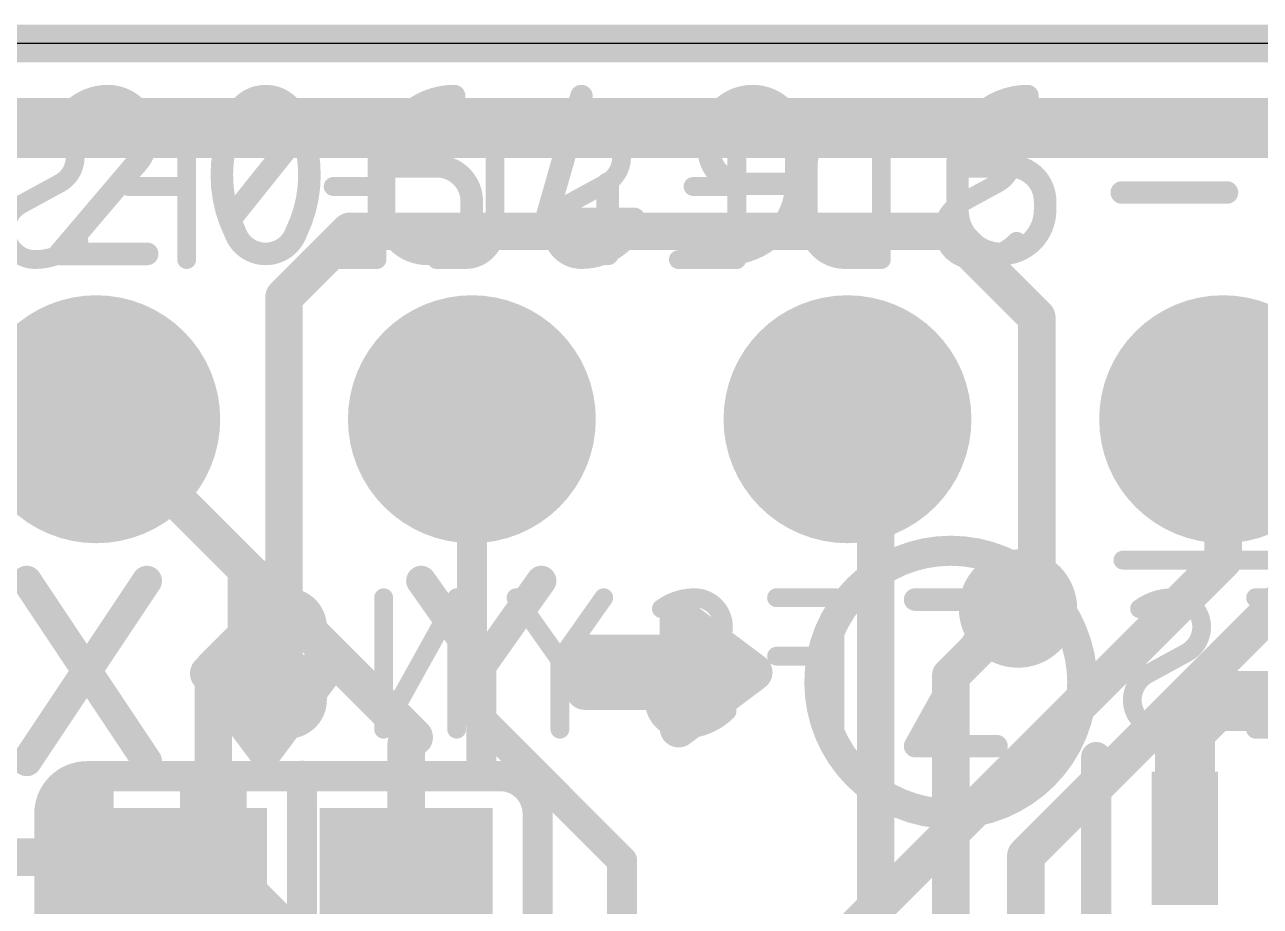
# Model space of a CAD drawing. Extents: x -0.1 to 25.5, y -0.1 to 17.9.
# Drawn here: x 8.41 to 16.76, y 11.95 to 17.91 of the extents above; entities that cross this region are included whole.
import ezdxf

# ---------------------------------------------------------------- set-up
doc = ezdxf.new("R2010")
doc.units = 0
for name, color, linetype in [('1', 12, 'CONTINUOUS'), ('16', 5, 'CONTINUOUS'), ('17', 110, 'CONTINUOUS'), ('18', 110, 'CONTINUOUS'), ('20', 31, 'CONTINUOUS'), ('21', 40, 'CONTINUOUS'), ('22', 6, 'CONTINUOUS')]:
    doc.layers.add(name, color=color, linetype=linetype)

# ---------------------------------------------------------------- blocks, each defined once
blk = doc.blocks.new('ROUNDP')
at = {"const_width": 0.5}
blk.add_lwpolyline([(0, -0.25, 1), (0, 0.25, 1), (0, -0.25)], format="xyb", dxfattribs=at)
blk = doc.blocks.new('RECT')
blk.add_solid([(-0.5, -0.5), (0.5, -0.5), (-0.5, 0.5), (0.5, 0.5)])
blk = doc.blocks.new('ROUNDV')
at = {"const_width": 0.5}
blk.add_lwpolyline([(0, -0.25, 1), (0, 0.25, 1), (0, -0.25)], format="xyb", dxfattribs=at)

msp = doc.modelspace()

# ---------------------------------------------------------------- linework, layer by layer
at = {"layer": '1'}
for points, const_width in [([(0, 17.78), (25.4, 17.78)], 0.254), ([(10.16, 16.0655), (10.6045, 16.51)], 0.254), ([(14.6685, 16.51), (10.6045, 16.51)], 0.254), ([(15.2499, 15.9286), (14.6685, 16.51)], 0.254), ([(10.16, 14.0335), (10.16, 16.0655)], 0.254), ([(15.2499, 15.9286), (15.2499, 14.0871)], 0.254), ([(11.43, 13.2715), (11.43, 15.24)], 0.2032), ([(16.51, 14.2875), (16.51, 15.24)], 0.254), ([(16.51, 14.2875), (13.7795, 11.557)], 0.254), ([(15.1229, 13.9601), (15.2499, 14.0871)], 0.254), ([(9.682, 13.5555), (10.16, 14.0335)], 0.254), ([(9.682, 12.28), (9.682, 13.5555)], 0.254), ([(16.4419, 13.335), (16.2514, 13.1445)], 0.4064), ([(17.526, 13.335), (16.4419, 13.335)], 0.4064), ([(12.446, 12.2555), (11.43, 13.2715)], 0.2032), ([(16.2514, 12.407), (16.2514, 13.1445)], 0.4064), ([(8.782, 12.28), (7.982, 12.28)], 0.254), ([(8.782, 10.58), (8.782, 12.28)], 0.254), ([(10.9765, 10.9855), (9.682, 12.28)], 0.254), ([(12.446, 10.2459), (12.446, 12.2555)], 0.2032)]:
    msp.add_lwpolyline(points, dxfattribs=dict(at, const_width=const_width))
for points, const_width in [([(10.6045, 16.5735, 1), (10.6045, 16.4465)], 0.127), ([(10.6494, 16.4651, 1), (10.5596, 16.5549)], 0.127), ([(14.7134, 16.5549, 1), (14.6236, 16.4651)], 0.127), ([(14.6685, 16.4465, 1), (14.6685, 16.5735)], 0.127), ([(10.2235, 16.0655, 1), (10.0965, 16.0655)], 0.127), ([(10.1151, 16.1104, 1), (10.2049, 16.0206)], 0.127), ([(15.3134, 15.9286, 1), (15.1864, 15.9286)], 0.127), ([(15.205, 15.8837, 1), (15.2948, 15.9735)], 0.127), ([(11.4808, 15.24, 1), (11.3792, 15.24)], 0.1016), ([(16.5735, 15.24, 1), (16.4465, 15.24)], 0.127), ([(16.5549, 14.2426, 1), (16.4651, 14.3324)], 0.127), ([(16.4465, 14.2875, 1), (16.5735, 14.2875)], 0.127), ([(15.2948, 14.0422, 1), (15.205, 14.132)], 0.127), ([(10.2049, 13.9886, 1), (10.1151, 14.0784)], 0.127), ([(15.1864, 14.0871, 1), (15.3134, 14.0871)], 0.127), ([(10.0965, 14.0335, 1), (10.2235, 14.0335)], 0.127), ([(15.078, 14.005, 1), (15.1678, 13.9152)], 0.127), ([(9.7455, 13.5555, 1), (9.6185, 13.5555)], 0.127), ([(9.6371, 13.6004, 1), (9.7269, 13.5106)], 0.127), ([(16.4419, 13.4366, 1), (16.4419, 13.2334)], 0.2032), ([(16.5137, 13.2632, 1), (16.3701, 13.4068)], 0.2032), ([(11.4659, 13.3074, 1), (11.3941, 13.2356)], 0.1016), ([(11.3792, 13.2715, 1), (11.4808, 13.2715)], 0.1016), ([(16.353, 13.1445, 1), (16.1498, 13.1445)], 0.2032), ([(16.1796, 13.2163, 1), (16.3232, 13.0727)], 0.2032), ([(16.1498, 12.407, 1), (16.353, 12.407)], 0.2032), ([(8.8455, 12.28, 1), (8.7185, 12.28)], 0.127), ([(8.782, 12.2165, 1), (8.782, 12.3435)], 0.127), ([(9.7269, 12.3249, 1), (9.6371, 12.2351)], 0.127), ([(9.6185, 12.28, 1), (9.7455, 12.28)], 0.127), ([(12.4968, 12.2555, 1), (12.3952, 12.2555)], 0.1016), ([(12.4101, 12.2196, 1), (12.4819, 12.2914)], 0.1016)]:
    msp.add_lwpolyline(points, format="xyb", dxfattribs=dict(at, const_width=const_width))
at = {"layer": '16'}
for points, const_width in [([(0, 17.78), (25.4, 17.78)], 0.254), ([(5.9817, 17.2085), (19.3675, 17.2085)], 0.4064), ([(11.0399, 13.0901), (8.89, 15.24)], 0.254), ([(14.1605, 15.0495), (13.97, 15.24)], 0.254), ([(15.1765, 12.2901), (18.1265, 15.24)], 0.254), ([(14.1605, 15.0495), (14.1605, 8.3185)], 0.254), ([(14.6685, 13.5057), (15.1229, 13.9601)], 0.254), ([(14.6685, 8.8349), (14.6685, 13.5057)], 0.254), ([(11.0399, 13.0901), (10.9855, 13.0406)], 0.254), ([(10.9855, 11.811), (10.9855, 13.0406)], 0.254), ([(15.1765, 9.045), (15.1765, 12.2901)], 0.254)]:
    msp.add_lwpolyline(points, dxfattribs=dict(at, const_width=const_width))
at = {"layer": '16', "const_width": 0.127}
for points in [[(8.9349, 15.2849, 1), (8.8451, 15.1951)], [(14.0149, 15.2849, 1), (13.9251, 15.1951)], [(14.224, 15.0495, 1), (14.097, 15.0495)], [(14.1156, 15.0046, 1), (14.2054, 15.0944)], [(15.1678, 13.9152, 1), (15.078, 14.005)], [(14.732, 13.5057, 1), (14.605, 13.5057)], [(14.6236, 13.5506, 1), (14.7134, 13.4608)], [(11.0826, 13.0431, 1), (10.9972, 13.1371)], [(11.049, 13.0406, 1), (10.922, 13.0406)], [(10.9428, 13.0876, 1), (11.0282, 12.9936)], [(10.995, 13.0452, 1), (11.0848, 13.135)], [(15.24, 12.2901, 1), (15.113, 12.2901)], [(15.1316, 12.335, 1), (15.2214, 12.2451)]]:
    msp.add_lwpolyline(points, format="xyb", dxfattribs=at)
at = {"layer": '20'}
msp.add_line((22.86, 17.78), (2.54, 17.78), dxfattribs=at)
at = {"layer": '21'}
for points, const_width in [([(8.9679, 17.4244, 0.3252), (8.6419, 17.1873)], 0.1524), ([(9.2346, 17.1577, 0.4142), (8.9679, 17.4244)], 0.1524), ([(8.9679, 17.4625, 1), (8.9679, 17.3863)], 0.0762), ([(8.9679, 17.3863, 1), (8.9679, 17.4625)], 0.0762), ([(10.0355, 17.4244, 0.3205), (9.8281, 17.2762)], 0.1524), ([(10.2429, 17.2762, 0.3205), (10.0355, 17.4244)], 0.1524), ([(10.0355, 17.4625, 1), (10.0355, 17.3863)], 0.0762), ([(10.0355, 17.3863, 1), (10.0355, 17.4625)], 0.0762), ([(11.3106, 17.4244, 0.4142), (10.8365, 16.9503)], 0.1524), ([(11.3106, 17.3863, 1), (11.3106, 17.4625)], 0.0762), ([(12.2074, 17.4139, 1), (12.1342, 17.4349)], 0.0762), ([(13.6237, 17.1281, 1), (13.031, 17.1281)], 0.1524), ([(15.1876, 17.4244, 0.4142), (14.7135, 16.9503)], 0.1524), ([(15.1876, 17.3863, 1), (15.1876, 17.4625)], 0.0762), ([(9.8281, 17.2762, 0.1139), (9.7392, 16.891)], 0.1524), ([(9.792, 17.2886, 1), (9.8641, 17.2639)], 0.0762), ([(9.8623, 17.2595, 1), (9.7938, 17.2929)], 0.0762), ([(10.3318, 16.891, 0.1139), (10.2429, 17.2762)], 0.1524), ([(10.2772, 17.2929, 1), (10.2087, 17.2595)], 0.0762), ([(10.2069, 17.2639, 1), (10.279, 17.2886)], 0.0762), ([(8.6057, 17.1991, 1), (8.6781, 17.1756)], 0.0762), ([(9.1457, 16.9503, 0.2053), (9.2346, 17.1577)], 0.1524), ([(9.2727, 17.1577, 1), (9.1965, 17.1577)], 0.0762), ([(10.3023, 17.1635, 1), (10.2428, 17.2111)], 0.0762), ([(9.1965, 17.1577, 1), (9.2727, 17.1577)], 0.0762), ([(13.0691, 17.1281, 1), (12.9929, 17.1281)], 0.0762), ([(12.9929, 17.1281, 1), (13.0691, 17.1281)], 0.0762), ([(13.031, 17.0688, 0.4142), (13.2681, 16.8317)], 0.1524), ([(13.0691, 17.0688, 1), (12.9929, 17.0688)], 0.0762), ([(13.6618, 17.1281, 1), (13.5856, 17.1281)], 0.0762), ([(13.5856, 17.1281, 1), (13.6618, 17.1281)], 0.0762), ([(12.9929, 17.0688, 1), (13.0691, 17.0688)], 0.0762), ([(9.1194, 16.9779, 1), (9.1719, 16.9227)], 0.0762), ([(9.1747, 16.9256, 1), (9.1166, 16.9749)], 0.0762), ([(9.7392, 16.891, 0.1139), (9.8281, 16.5058)], 0.1524), ([(9.7773, 16.891, 1), (9.7011, 16.891)], 0.0762), ([(10.2429, 16.5058, 0.1139), (10.3318, 16.891)], 0.1524), ([(10.3699, 16.891, 1), (10.2937, 16.891)], 0.0762), ([(10.8365, 16.9884, 1), (10.8365, 16.9122)], 0.0762), ([(10.8746, 16.9503, 1), (10.7984, 16.9503)], 0.0762), ([(10.7984, 16.9503, 1), (10.8746, 16.9503)], 0.0762), ([(11.4291, 16.7132, 0.4142), (11.1921, 16.9503)], 0.1524), ([(11.1921, 16.9884, 1), (11.1921, 16.9122)], 0.0762), ([(11.1921, 16.9122, 1), (11.1921, 16.9884)], 0.0762), ([(14.7135, 16.9884, 1), (14.7135, 16.9122)], 0.0762), ([(14.7516, 16.9503, 1), (14.6754, 16.9503)], 0.0762), ([(14.6754, 16.9503, 1), (14.7516, 16.9503)], 0.0762), ([(15.3062, 16.7132, 0.4142), (15.0691, 16.9503)], 0.1524), ([(15.0691, 16.9884, 1), (15.0691, 16.9122)], 0.0762), ([(15.0691, 16.9122, 1), (15.0691, 16.9884)], 0.0762), ([(9.7011, 16.891, 1), (9.7773, 16.891)], 0.0762), ([(10.2937, 16.891, 1), (10.3699, 16.891)], 0.0762), ([(12.3867, 16.8317, 1), (12.3105, 16.8317)], 0.0762), ([(13.1495, 16.3576, 0.4142), (13.6237, 16.8317)], 0.1524), ([(13.2681, 16.8698, 1), (13.2681, 16.7936)], 0.0762), ([(13.2681, 16.7936, 1), (13.2681, 16.8698)], 0.0762), ([(13.6618, 16.8317, 1), (13.5856, 16.8317)], 0.0762), ([(13.6237, 16.7936, 1), (13.6237, 16.8698)], 0.0762), ([(13.5856, 16.8317, 1), (13.6618, 16.8317)], 0.0762), ([(15.8247, 16.8106, 1), (15.8247, 16.7344)], 0.0762), ([(16.5359, 16.7344, 1), (16.5359, 16.8106)], 0.0762), ([(10.8365, 16.6539, 1), (11.4291, 16.6539)], 0.1524), ([(10.8746, 16.6539, 1), (10.7984, 16.6539)], 0.0762), ([(11.4672, 16.7132, 1), (11.391, 16.7132)], 0.0762), ([(11.391, 16.7132, 1), (11.4672, 16.7132)], 0.0762), ([(11.4672, 16.6539, 1), (11.391, 16.6539)], 0.0762), ([(14.7135, 16.6539, 1), (15.3062, 16.6539)], 0.1524), ([(14.7516, 16.6539, 1), (14.6754, 16.6539)], 0.0762), ([(15.3443, 16.7132, 1), (15.2681, 16.7132)], 0.0762), ([(15.2681, 16.7132, 1), (15.3443, 16.7132)], 0.0762), ([(15.3443, 16.6539, 1), (15.2681, 16.6539)], 0.0762), ([(9.7687, 16.6185, 1), (9.8282, 16.5709)], 0.0762), ([(10.7984, 16.6539, 1), (10.8746, 16.6539)], 0.0762), ([(11.391, 16.6539, 1), (11.4672, 16.6539)], 0.0762), ([(11.9337, 16.6328, 1), (11.9337, 16.5566)], 0.0762), ([(11.8971, 16.6051, 1), (11.9704, 16.5842)], 0.0762), ([(12.5264, 16.5566, 1), (12.5264, 16.6328)], 0.0762), ([(14.6754, 16.6539, 1), (14.7516, 16.6539)], 0.0762), ([(15.2681, 16.6539, 1), (15.3443, 16.6539)], 0.0762), ([(9.8641, 16.5181, 1), (9.792, 16.4934)], 0.0762), ([(9.8281, 16.5058, 0.3205), (10.0355, 16.3576)], 0.1524), ([(9.7938, 16.4891, 1), (9.8623, 16.5225)], 0.0762), ([(10.0355, 16.3576, 0.3205), (10.2429, 16.5058)], 0.1524), ([(10.2087, 16.5225, 1), (10.2772, 16.4891)], 0.0762), ([(10.279, 16.4934, 1), (10.2069, 16.5181)], 0.0762), ([(8.6419, 16.3957, 1), (8.6419, 16.3195)], 0.0762), ([(8.6129, 16.3823, 1), (8.6709, 16.3329)], 0.0762), ([(9.2346, 16.3195, 1), (9.2346, 16.3957)], 0.0762), ([(10.0355, 16.3957, 1), (10.0355, 16.3195)], 0.0762), ([(10.0355, 16.3195, 1), (10.0355, 16.3957)], 0.0762), ([(12.3105, 16.3576, 1), (12.3867, 16.3576)], 0.0762), ([(13.1495, 16.3957, 1), (13.1495, 16.3195)], 0.0762), ([(14.6685, 12.573, 1), (14.6685, 14.351, 1), (14.6685, 12.573)], 0.2032), ([(8.4624, 14.176, 1), (8.3778, 14.1196)], 0.1016), ([(9.2752, 14.1196, 1), (9.1906, 14.176)], 0.1016), ([(9.905, 14.22, 1), (9.905, 14.093)], 0.127), ([(9.9685, 14.1565, 1), (9.8415, 14.1565)], 0.127), ([(10.2225, 14.1565, 1), (10.0955, 14.1565)], 0.127), ([(10.159, 14.093, 1), (10.159, 14.22)], 0.127), ([(11.1286, 14.1771, 1), (11.0456, 14.1185)], 0.1016), ([(11.9414, 14.1185, 1), (11.8584, 14.1771)], 0.1016), ([(9.905, 14.0335, 1), (9.905, 13.9065)], 0.127), ([(10.159, 13.9065, 1), (10.159, 14.0335)], 0.127), ([(12.8915, 13.9105, 1), (12.7645, 13.9105)], 0.127), ([(12.8661, 13.9613, 1), (12.7899, 13.8597)], 0.127), ([(14.4272, 14.0589, 1), (14.4272, 13.9827)], 0.0762), ([(15.0108, 14.0023, 1), (14.9442, 14.0393)], 0.0762), ([(14.9775, 13.9827, 1), (14.9775, 14.0589)], 0.0762), ([(9.905, 13.7795, 1), (9.905, 13.6525)], 0.127), ([(10.159, 13.6525, 1), (10.159, 13.7795)], 0.127), ([(12.828, 13.7795, 1), (12.828, 13.6525)], 0.127), ([(13.0873, 13.6525, 1), (13.0873, 13.7795)], 0.127), ([(12.2565, 13.6565, 1), (12.1295, 13.6565)], 0.127), ([(12.193, 13.72, 1), (12.193, 13.593)], 0.127), ([(12.7645, 13.6565, 1), (12.8915, 13.6565)], 0.127), ([(12.828, 13.593, 1), (12.828, 13.72)], 0.127), ([(9.7018, 13.5596, 1), (9.6002, 13.4834)], 0.127), ([(9.651, 13.585, 1), (9.651, 13.458)], 0.127), ([(9.905, 13.458, 1), (9.905, 13.585)], 0.127), ([(10.159, 13.585, 1), (10.159, 13.458)], 0.127), ([(10.4638, 13.4834, 1), (10.3622, 13.5596)], 0.127), ([(10.413, 13.458, 1), (10.413, 13.585)], 0.127), ([(11.5443, 13.5721, 1), (11.4427, 13.5721)], 0.1016), ([(11.452, 13.6014, 1), (11.535, 13.5428)], 0.1016), ([(11.452, 13.5428, 1), (11.535, 13.6014)], 0.1016), ([(13.3741, 13.4787, 1), (13.2979, 13.5803)], 0.127), ([(13.2979, 13.4787, 1), (13.3741, 13.5803)], 0.127), ([(9.6956, 13.5255, 1), (9.6956, 13.3985)], 0.127), ([(9.8415, 13.5215, 1), (9.9685, 13.5215)], 0.127), ([(10.0955, 13.5215, 1), (10.2225, 13.5215)], 0.127), ([(10.3684, 13.3985, 1), (10.3684, 13.5255)], 0.127), ([(12.193, 13.5255, 1), (12.193, 13.3985)], 0.127), ([(13.246, 13.3985, 1), (13.246, 13.5255)], 0.127), ([(12.193, 13.466, 1), (12.193, 13.339)], 0.127), ([(12.1295, 13.4025, 1), (12.2565, 13.4025)], 0.127), ([(12.8915, 13.4025, 1), (12.7645, 13.4025)], 0.127), ([(12.828, 13.339, 1), (12.828, 13.466)], 0.127), ([(9.8861, 13.2715, 1), (9.8861, 13.1445)], 0.127), ([(10.1779, 13.1445, 1), (10.1779, 13.2715)], 0.127), ([(12.828, 13.2715, 1), (12.828, 13.1445)], 0.127), ([(12.9073, 13.1445, 1), (12.9073, 13.2715)], 0.127), ([(12.7899, 13.1993, 1), (12.8661, 13.0977)], 0.127), ([(12.7645, 13.1485, 1), (12.8915, 13.1485)], 0.127), ([(9.9812, 13.0516, 1), (10.0828, 12.9754)], 0.127), ([(9.9812, 12.9754, 1), (10.0828, 13.0516)], 0.127), ([(14.4272, 13.0683, 1), (14.4272, 12.9921)], 0.0762), ([(14.3939, 13.0487, 1), (14.4605, 13.0117)], 0.0762), ([(14.9775, 12.9921, 1), (14.9775, 13.0683)], 0.0762), ([(15.7022, 12.957, 1), (15.6006, 12.957)], 0.1016), ([(8.3778, 12.9568, 1), (8.4624, 12.9004)], 0.1016), ([(9.1906, 12.9004, 1), (9.2752, 12.9568)], 0.1016), ([(11.4427, 12.9286, 1), (11.5443, 12.9286)], 0.1016), ([(10.3328, 12.83, 1), (10.2312, 12.83)], 0.1016)]:
    msp.add_lwpolyline(points, format="xyb", dxfattribs=dict(at, const_width=const_width))
for points, const_width in [([(12.1708, 17.4244), (11.9337, 16.5947)], 0.1524), ([(9.7984, 16.5947), (10.2726, 17.1873)], 0.1524), ([(13.031, 17.0688), (13.031, 17.1281)], 0.1524), ([(13.6237, 17.1281), (13.6237, 16.8317)], 0.1524), ([(9.1457, 16.9503), (8.6419, 16.3576)], 0.1524), ([(10.8365, 16.9503), (11.1921, 16.9503)], 0.1524), ([(10.8365, 16.6539), (10.8365, 16.9503)], 0.1524), ([(14.7135, 16.9503), (15.0691, 16.9503)], 0.1524), ([(14.7135, 16.6539), (14.7135, 16.9503)], 0.1524), ([(12.3486, 16.8317), (12.3486, 16.3576)], 0.1524), ([(13.6237, 16.8317), (13.2681, 16.8317)], 0.1524), ([(15.8247, 16.7725), (16.5359, 16.7725)], 0.1524), ([(11.4291, 16.7132), (11.4291, 16.6539)], 0.1524), ([(15.3062, 16.7132), (15.3062, 16.6539)], 0.1524), ([(11.9337, 16.5947), (12.5264, 16.5947)], 0.1524), ([(8.6419, 16.3576), (9.2346, 16.3576)], 0.1524), ([(8.4201, 12.9286), (9.2329, 14.1478)], 0.2032), ([(8.4201, 14.1478), (9.2329, 12.9286)], 0.2032), ([(9.905, 14.1565), (10.159, 14.1565)], 0.254), ([(9.905, 13.5215), (9.905, 14.1565)], 0.254), ([(10.159, 14.1565), (10.159, 13.5215)], 0.254), ([(11.0871, 14.1478), (11.4935, 13.5721)], 0.2032), ([(11.4935, 13.5721), (11.8999, 14.1478)], 0.2032), ([(9.905, 13.97), (10.159, 13.97)], 0.254), ([(12.828, 13.6565), (12.828, 13.9105)], 0.254), ([(12.828, 13.9105), (13.336, 13.5295)], 0.254), ([(14.4272, 14.0208), (14.9775, 14.0208)], 0.1524), ([(14.9775, 14.0208), (14.4272, 13.0302)], 0.1524), ([(9.905, 13.716), (10.159, 13.716)], 0.254), ([(12.828, 13.716), (13.0873, 13.716)], 0.254), ([(12.193, 13.4025), (12.193, 13.6565)], 0.254), ([(12.193, 13.6565), (12.828, 13.6565)], 0.254), ([(10.032, 13.0135), (9.651, 13.5215)], 0.254), ([(9.651, 13.5215), (9.905, 13.5215)], 0.254), ([(10.413, 13.5215), (10.032, 13.0135)], 0.254), ([(10.159, 13.5215), (10.413, 13.5215)], 0.254), ([(11.4935, 12.9286), (11.4935, 13.5721)], 0.2032), ([(13.336, 13.5295), (12.828, 13.1485)], 0.254), ([(9.6956, 13.462), (10.3684, 13.462)], 0.254), ([(12.193, 13.462), (13.246, 13.462)], 0.254), ([(12.828, 13.4025), (12.193, 13.4025)], 0.254), ([(12.828, 13.1485), (12.828, 13.4025)], 0.254), ([(9.8861, 13.208), (10.1779, 13.208)], 0.254), ([(12.828, 13.208), (12.9073, 13.208)], 0.254), ([(14.4272, 13.0302), (14.9775, 13.0302)], 0.1524), ([(15.6514, 10.157), (15.6514, 12.957)], 0.2032), ([(10.282, 12.83), (10.282, 10.03)], 0.2032)]:
    msp.add_lwpolyline(points, dxfattribs=dict(at, const_width=const_width))
at = {"layer": '22'}
for points, const_width in [([(8.5501, 17.2085, 0.1623), (8.3278, 17.1344)], 0.127), ([(8.7476, 17.0109, 0.4142), (8.5501, 17.2085)], 0.127), ([(8.5501, 17.2402, 1), (8.5501, 17.1768)], 0.0635), ([(8.5501, 17.1768, 1), (8.5501, 17.2402)], 0.0635), ([(9.1064, 17.2402, 1), (9.1064, 17.1768)], 0.0635), ([(9.5333, 17.2085, 1), (9.4698, 17.2085)], 0.0635), ([(9.5015, 17.1768, 1), (9.5015, 17.2402)], 0.0635), ([(10.3931, 17.2402, 1), (10.3931, 17.1768)], 0.0635), ([(10.82, 17.2085, 1), (10.7565, 17.2085)], 0.0635), ([(10.7882, 17.1768, 1), (10.7882, 17.2402)], 0.0635), ([(11.1913, 17.2402, 1), (11.1913, 17.1768)], 0.0635), ([(11.3888, 17.2403, 1), (11.3888, 17.1768)], 0.0635), ([(11.5864, 17.0109, 0.4142), (11.3888, 17.2085)], 0.127), ([(11.3888, 17.1768, 1), (11.3888, 17.2402)], 0.0635), ([(12.2447, 17.2085, 0.1623), (12.0224, 17.1344)], 0.127), ([(12.4422, 17.0109, 0.4142), (12.2447, 17.2085)], 0.127), ([(12.2447, 17.2402, 1), (12.2447, 17.1768)], 0.0635), ([(12.2447, 17.1768, 1), (12.2447, 17.2402)], 0.0635), ([(12.8264, 17.2402, 1), (12.8264, 17.1768)], 0.0635), ([(13.2533, 17.2085, 1), (13.1898, 17.2085)], 0.0635), ([(13.2215, 17.1768, 1), (13.2215, 17.2402)], 0.0635), ([(13.9522, 17.2085, 0.4142), (13.7053, 16.9616)], 0.127), ([(13.9522, 17.2402, 1), (13.9522, 17.1768)], 0.0635), ([(13.9522, 17.1768, 1), (13.9522, 17.2402)], 0.0635), ([(14.2309, 17.2085, 1), (14.1674, 17.2085)], 0.0635), ([(14.1992, 17.1768, 1), (14.1992, 17.2402)], 0.0635), ([(14.8913, 17.2085, 0.1623), (14.6691, 17.1344)], 0.127), ([(15.0889, 17.0109, 0.4142), (14.8913, 17.2085)], 0.127), ([(14.8913, 17.2402, 1), (14.8913, 17.1768)], 0.0635), ([(14.8913, 17.1768, 1), (14.8913, 17.2402)], 0.0635), ([(12.0034, 17.1598, 1), (12.0415, 17.109)], 0.0635), ([(14.65, 17.1598, 1), (14.6881, 17.109)], 0.0635), ([(8.6489, 16.8381, 0.2656), (8.7476, 17.0109)], 0.127), ([(8.7794, 17.0109, 1), (8.7159, 17.0109)], 0.0635), ([(11.6181, 17.0109, 1), (11.5546, 17.0109)], 0.0635), ([(12.3434, 16.8381, 0.2656), (12.4422, 17.0109)], 0.127), ([(12.474, 17.0109, 1), (12.4105, 17.0109)], 0.0635), ([(14.9901, 16.8381, 0.2656), (15.0889, 17.0109)], 0.127), ([(15.1206, 17.0109, 1), (15.0571, 17.0109)], 0.0635), ([(8.7159, 17.0109, 1), (8.7794, 17.0109)], 0.0635), ([(11.5546, 17.0109, 1), (11.6181, 17.0109)], 0.0635), ([(12.4105, 17.0109, 1), (12.474, 17.0109)], 0.0635), ([(13.7371, 16.9616, 1), (13.6736, 16.9616)], 0.0635), ([(13.6736, 16.9616, 1), (13.7371, 16.9616)], 0.0635), ([(15.0571, 17.0109, 1), (15.1206, 17.0109)], 0.0635), ([(8.6327, 16.8654, 1), (8.665, 16.8107)], 0.0635), ([(8.6641, 16.8102, 1), (8.6337, 16.866)], 0.0635), ([(12.3273, 16.8654, 1), (12.3596, 16.8107)], 0.0635), ([(12.3586, 16.8102, 1), (12.3282, 16.866)], 0.0635), ([(14.974, 16.8654, 1), (15.0062, 16.8107)], 0.0635), ([(15.0053, 16.8102, 1), (14.9749, 16.866)], 0.0635), ([(9.1064, 16.8451, 1), (9.1064, 16.7816)], 0.0635), ([(9.5015, 16.7816, 1), (9.5015, 16.8451)], 0.0635), ([(10.4919, 16.8451, 1), (10.4919, 16.7816)], 0.0635), ([(10.7882, 16.7816, 1), (10.7882, 16.8451)], 0.0635), ([(12.9252, 16.8451, 1), (12.9252, 16.7816)], 0.0635), ([(13.2215, 16.7816, 1), (13.2215, 16.8451)], 0.0635), ([(8.3772, 16.6899, 0.2656), (8.2785, 16.5171)], 0.127), ([(8.362, 16.7178, 1), (8.3924, 16.662)], 0.0635), ([(8.3934, 16.6626, 1), (8.3611, 16.7173)], 0.0635), ([(12.0718, 16.6899, 0.2656), (11.973, 16.5171)], 0.127), ([(12.0566, 16.7178, 1), (12.087, 16.662)], 0.0635), ([(12.0879, 16.6626, 1), (12.0557, 16.7173)], 0.0635), ([(14.7185, 16.6899, 0.2656), (14.6197, 16.5171)], 0.127), ([(14.7033, 16.7178, 1), (14.7337, 16.662)], 0.0635), ([(14.7346, 16.6626, 1), (14.7024, 16.7173)], 0.0635), ([(13.7053, 16.5664, 0.4142), (13.9522, 16.3195)], 0.127), ([(13.7371, 16.5664, 1), (13.6736, 16.5664)], 0.0635), ([(8.2785, 16.5171, 0.4142), (8.476, 16.3195)], 0.127), ([(11.3888, 16.3195, 0.4142), (11.5864, 16.5171)], 0.127), ([(11.6181, 16.5171, 1), (11.5546, 16.5171)], 0.0635), ([(11.5546, 16.5171, 1), (11.6181, 16.5171)], 0.0635), ([(11.973, 16.5171, 0.4142), (12.1706, 16.3195)], 0.127), ([(12.0048, 16.5171, 1), (11.9413, 16.5171)], 0.0635), ([(11.9413, 16.5171, 1), (12.0048, 16.5171)], 0.0635), ([(13.6736, 16.5664, 1), (13.7371, 16.5664)], 0.0635), ([(14.6515, 16.5171, 1), (14.5879, 16.5171)], 0.0635), ([(14.6197, 16.5171, 0.4142), (14.8173, 16.3195)], 0.127), ([(14.588, 16.5171, 1), (14.6514, 16.5171)], 0.0635), ([(8.476, 16.3195, 0.2), (8.7723, 16.443)], 0.127), ([(8.7949, 16.4206, 1), (8.7498, 16.4653)], 0.0635), ([(12.1706, 16.3195, 0.2), (12.4669, 16.443)], 0.127), ([(12.4895, 16.4206, 1), (12.4444, 16.4653)], 0.0635), ([(14.8173, 16.3195, 0.2), (15.1136, 16.443)], 0.127), ([(15.1361, 16.4206, 1), (15.091, 16.4653)], 0.0635), ([(8.476, 16.3512, 1), (8.476, 16.2878)], 0.0635), ([(8.476, 16.2877, 1), (8.476, 16.3512)], 0.0635), ([(10.3931, 16.3513, 1), (10.3931, 16.2878)], 0.0635), ([(10.7882, 16.2878, 1), (10.7882, 16.3513)], 0.0635), ([(11.1913, 16.3513, 1), (11.1913, 16.2878)], 0.0635), ([(11.3888, 16.3513, 1), (11.3888, 16.2878)], 0.0635), ([(11.3888, 16.2878, 1), (11.3888, 16.3513)], 0.0635), ([(12.1706, 16.3512, 1), (12.1706, 16.2878)], 0.0635), ([(12.1706, 16.2877, 1), (12.1706, 16.3512)], 0.0635), ([(12.8264, 16.3513, 1), (12.8264, 16.2878)], 0.0635), ([(13.2215, 16.2878, 1), (13.2215, 16.3513)], 0.0635), ([(13.9522, 16.3513, 1), (13.9522, 16.2878)], 0.0635), ([(13.9522, 16.2878, 1), (13.9522, 16.3513)], 0.0635), ([(14.1992, 16.2878, 1), (14.1992, 16.3513)], 0.0635), ([(14.8173, 16.3512, 1), (14.8173, 16.2878)], 0.0635), ([(14.8173, 16.2877, 1), (14.8173, 16.3512)], 0.0635), ([(9.4698, 16.3195, 1), (9.5333, 16.3195)], 0.0635), ([(10.7565, 16.3195, 1), (10.82, 16.3195)], 0.0635), ([(13.1898, 16.3195, 1), (13.2533, 16.3195)], 0.0635), ([(14.1674, 16.3195, 1), (14.2309, 16.3195)], 0.0635), ([(15.8321, 14.3193, 1), (15.8321, 14.2558)], 0.0635), ([(9.9907, 14.0653, 1), (9.9907, 14.0017)], 0.0635), ([(10.1883, 14.0653, 1), (10.1883, 14.0018)], 0.0635), ([(10.3858, 13.8359, 0.4142), (10.1883, 14.0335)], 0.127), ([(10.1883, 14.0017, 1), (10.1883, 14.0653)], 0.0635), ([(10.8652, 14.0335, 1), (10.8017, 14.0335)], 0.0635), ([(11.359, 14.0335, 1), (11.2955, 14.0335)], 0.0635), ([(11.355, 14.0181, 1), (11.2995, 14.0489)], 0.0635), ([(11.7548, 14.0518, 1), (11.703, 14.0152)], 0.0635), ([(12.3475, 14.0152, 1), (12.2956, 14.0518)], 0.0635), ([(12.9338, 14.0335, 0.1623), (12.7116, 13.9594)], 0.127), ([(12.9338, 14.0653, 1), (12.9338, 14.0017)], 0.0635), ([(13.1314, 13.8359, 0.4142), (12.9338, 14.0335)], 0.127), ([(12.9338, 14.0018, 1), (12.9338, 14.0652)], 0.0635), ([(13.4902, 14.0653, 1), (13.4902, 14.0017)], 0.0635), ([(13.917, 14.0335, 1), (13.8535, 14.0335)], 0.0635), ([(13.8853, 14.0017, 1), (13.8853, 14.0653)], 0.0635), ([(16.1672, 14.0335, 0.1623), (15.945, 13.9594)], 0.127), ([(16.1672, 14.0653, 1), (16.1672, 14.0017)], 0.0635), ([(16.3648, 13.8359, 0.4142), (16.1672, 14.0335)], 0.127), ([(16.1672, 14.0018, 1), (16.1672, 14.0652)], 0.0635), ([(16.7293, 14.0653, 1), (16.7293, 14.0017)], 0.0635), ([(12.6925, 13.9848, 1), (12.7306, 13.934)], 0.0635), ([(15.9259, 13.9848, 1), (15.964, 13.934)], 0.0635), ([(10.4176, 13.8359, 1), (10.3541, 13.8359)], 0.0635), ([(13.0326, 13.6631, 0.2656), (13.1314, 13.8359)], 0.127), ([(13.1631, 13.8359, 1), (13.0996, 13.8359)], 0.0635), ([(16.266, 13.6631, 0.2656), (16.3648, 13.8359)], 0.127), ([(16.3965, 13.8359, 1), (16.333, 13.8359)], 0.0635), ([(10.3541, 13.8359, 1), (10.4176, 13.8359)], 0.0635), ([(13.0996, 13.8359, 1), (13.1631, 13.8359)], 0.0635), ([(16.333, 13.8359, 1), (16.3965, 13.8359)], 0.0635), ([(13.0165, 13.6904, 1), (13.0487, 13.6357)], 0.0635), ([(13.0478, 13.6352, 1), (13.0174, 13.691)], 0.0635), ([(16.2499, 13.6904, 1), (16.2821, 13.6357)], 0.0635), ([(16.2812, 13.6352, 1), (16.2508, 13.691)], 0.0635), ([(12.057, 13.6137, 1), (11.9935, 13.6137)], 0.0635), ([(11.9993, 13.632, 1), (12.0512, 13.5954)], 0.0635), ([(11.9993, 13.5954, 1), (12.0512, 13.632)], 0.0635), ([(13.4902, 13.6701, 1), (13.4902, 13.6066)], 0.0635), ([(13.8853, 13.6066, 1), (13.8853, 13.6701)], 0.0635), ([(12.761, 13.5149, 0.2656), (12.6622, 13.3421)], 0.127), ([(12.7458, 13.5428, 1), (12.7762, 13.487)], 0.0635), ([(12.7771, 13.4876, 1), (12.7449, 13.5423)], 0.0635), ([(15.9944, 13.5149, 0.2656), (15.8956, 13.3421)], 0.127), ([(15.9792, 13.5428, 1), (16.0096, 13.487)], 0.0635), ([(16.0105, 13.4876, 1), (15.9783, 13.5423)], 0.0635), ([(10.1883, 13.1445, 0.4142), (10.3858, 13.3421)], 0.127), ([(10.4176, 13.3421, 1), (10.3541, 13.3421)], 0.0635), ([(10.3541, 13.3421, 1), (10.4176, 13.3421)], 0.0635), ([(12.6622, 13.3421, 0.4142), (12.8598, 13.1445)], 0.127), ([(12.6939, 13.3421, 1), (12.6304, 13.3421)], 0.0635), ([(12.6304, 13.3421, 1), (12.6939, 13.3421)], 0.0635), ([(15.9273, 13.3421, 1), (15.8638, 13.3421)], 0.0635), ([(15.8638, 13.3421, 1), (15.9273, 13.3421)], 0.0635), ([(15.8956, 13.3421, 0.4142), (16.0932, 13.1445)], 0.127), ([(12.8598, 13.1445, 0.2), (13.1561, 13.268)], 0.127), ([(13.1786, 13.2456, 1), (13.1335, 13.2903)], 0.0635), ([(16.0932, 13.1445, 0.2), (16.3895, 13.268)], 0.127), ([(16.412, 13.2456, 1), (16.3669, 13.2903)], 0.0635), ([(9.9907, 13.1763, 1), (9.9907, 13.1128)], 0.0635), ([(10.1883, 13.1763, 1), (10.1883, 13.1128)], 0.0635), ([(10.1883, 13.1128, 1), (10.1883, 13.1763)], 0.0635), ([(12.8598, 13.1762, 1), (12.8598, 13.1128)], 0.0635), ([(12.8598, 13.1127, 1), (12.8598, 13.1762)], 0.0635), ([(16.0932, 13.1762, 1), (16.0932, 13.1128)], 0.0635), ([(16.0932, 13.1127, 1), (16.0932, 13.1762)], 0.0635), ([(16.7293, 13.1763, 1), (16.7293, 13.1128)], 0.0635), ([(10.8056, 13.1599, 1), (10.8612, 13.1291)], 0.0635), ([(10.8017, 13.1445, 1), (10.8652, 13.1445)], 0.0635), ([(11.2955, 13.1445, 1), (11.359, 13.1445)], 0.0635), ([(11.9935, 13.1445, 1), (12.057, 13.1445)], 0.0635), ([(13.8535, 13.1445, 1), (13.917, 13.1445)], 0.0635), ([(8.8265, 12.827, 0.4142), (8.5725, 12.573)], 0.2032), ([(8.8265, 12.8778, 1), (8.8265, 12.7762)], 0.1016), ([(8.8265, 12.7762, 1), (8.8265, 12.8778)], 0.1016), ([(11.8745, 12.573, 0.4142), (11.6205, 12.827)], 0.2032), ([(11.6205, 12.8778, 1), (11.6205, 12.7762)], 0.1016), ([(11.6205, 12.7762, 1), (11.6205, 12.8778)], 0.1016), ([(8.6233, 12.573, 1), (8.5217, 12.573)], 0.1016), ([(8.5217, 12.573, 1), (8.6233, 12.573)], 0.1016), ([(11.9253, 12.573, 1), (11.8237, 12.573)], 0.1016), ([(11.8237, 12.573, 1), (11.9253, 12.573)], 0.1016)]:
    msp.add_lwpolyline(points, format="xyb", dxfattribs=dict(at, const_width=const_width))
for points, const_width in [([(9.5015, 17.2085), (9.1064, 17.2085)], 0.127), ([(9.5015, 16.3195), (9.5015, 17.2085)], 0.127), ([(10.7882, 17.2085), (10.3931, 17.2085)], 0.127), ([(10.7882, 16.3195), (10.7882, 17.2085)], 0.127), ([(11.3888, 17.2085), (11.1913, 17.2085)], 0.127), ([(13.2215, 17.2085), (12.8264, 17.2085)], 0.127), ([(13.2215, 16.3195), (13.2215, 17.2085)], 0.127), ([(14.1992, 17.2085), (13.9522, 17.2085)], 0.127), ([(14.1992, 16.3195), (14.1992, 17.2085)], 0.127), ([(11.5864, 16.5171), (11.5864, 17.0109)], 0.127), ([(13.7053, 16.9616), (13.7053, 16.5664)], 0.127), ([(8.3772, 16.6899), (8.6489, 16.8381)], 0.127), ([(12.0718, 16.6899), (12.3434, 16.8381)], 0.127), ([(14.7185, 16.6899), (14.9901, 16.8381)], 0.127), ([(9.5015, 16.8134), (9.1064, 16.8134)], 0.127), ([(10.7882, 16.8134), (10.4919, 16.8134)], 0.127), ([(13.2215, 16.8134), (12.9252, 16.8134)], 0.127), ([(10.3931, 16.3195), (10.7882, 16.3195)], 0.127), ([(11.1913, 16.3195), (11.3888, 16.3195)], 0.127), ([(12.8264, 16.3195), (13.2215, 16.3195)], 0.127), ([(13.9522, 16.3195), (14.1992, 16.3195)], 0.127), ([(17.1879, 14.2875), (15.8321, 14.2875)], 0.127), ([(10.1883, 14.0335), (9.9907, 14.0335)], 0.127), ([(11.3273, 14.0335), (10.8334, 13.1445)], 0.127), ([(10.8334, 13.1445), (10.8334, 14.0335)], 0.127), ([(11.3273, 13.1445), (11.3273, 14.0335)], 0.127), ([(12.0252, 13.6137), (11.7289, 14.0335)], 0.127), ([(12.3216, 14.0335), (12.0252, 13.6137)], 0.127), ([(13.8853, 14.0335), (13.4902, 14.0335)], 0.127), ([(13.8853, 13.1445), (13.8853, 14.0335)], 0.127), ([(16.9269, 14.0335), (16.7293, 14.0335)], 0.127), ([(10.3858, 13.3421), (10.3858, 13.8359)], 0.127), ([(12.761, 13.5149), (13.0326, 13.6631)], 0.127), ([(15.9944, 13.5149), (16.266, 13.6631)], 0.127), ([(12.0252, 13.1445), (12.0252, 13.6137)], 0.127), ([(13.8853, 13.6384), (13.4902, 13.6384)], 0.127), ([(9.9907, 13.1445), (10.1883, 13.1445)], 0.127), ([(16.7293, 13.1445), (16.9269, 13.1445)], 0.127), ([(11.6205, 12.827), (8.8265, 12.827)], 0.2032), ([(8.5725, 12.573), (8.5725, 11.049)], 0.2032), ([(11.8745, 12.573), (11.8745, 11.049)], 0.2032)]:
    msp.add_lwpolyline(points, dxfattribs=dict(at, const_width=const_width))

# ---------------------------------------------------------------- block references
at = {"layer": '1', "xscale": 0.45, "yscale": 0.9, "rotation": 180}
msp.add_blockref('RECT', (16.2514, 12.407), dxfattribs=at)
at = {"layer": '1', "xscale": 0.45, "yscale": 0.9}
for p in [(8.782, 12.28), (9.682, 12.28)]:
    msp.add_blockref('RECT', p, dxfattribs=at)
at = {"layer": '16', "xscale": 1.1684, "yscale": 1.6002}
for p in [(9.4615, 11.811), (10.9855, 11.811)]:
    msp.add_blockref('RECT', p, dxfattribs=at)
at = {"layer": '17', "xscale": 1.6764, "yscale": 1.6764, "rotation": 90}
for p in [(8.89, 15.24), (8.89, 15.24), (11.43, 15.24), (11.43, 15.24), (13.97, 15.24), (13.97, 15.24), (16.51, 15.24), (16.51, 15.24)]:
    msp.add_blockref('ROUNDP', p, dxfattribs=at)
at = {"layer": '18', "xscale": 0.8001, "yscale": 0.8001}
msp.add_blockref('ROUNDV', (15.1229, 13.9601), dxfattribs=at)
msp.add_blockref('ROUNDV', (15.1229, 13.9601), dxfattribs=at)

doc.saveas('drawing.dxf')
